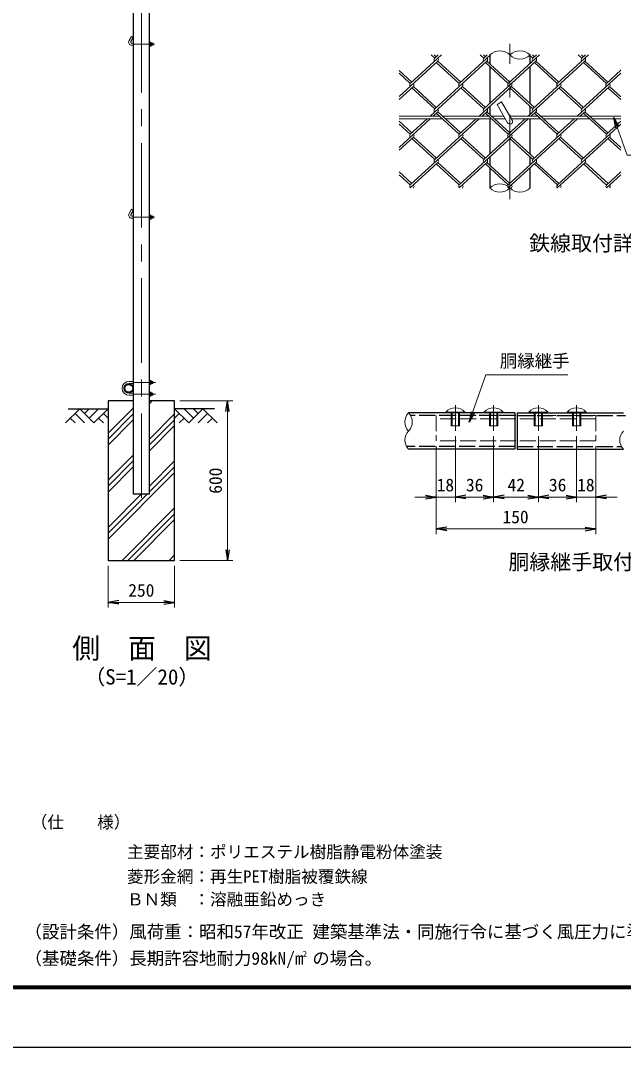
# Model space of a CAD drawing. Units: millimetres, scale not verified, with parts at other scales. Extents: x -4200 to 4200, y -2970 to 2970.
# Drawn here: x -348 to 1919, y -2970 to 889 of the extents above; entities that cross this region are included whole.
import ezdxf
from ezdxf.enums import TextEntityAlignment as Align

# ---------------------------------------------------------------- set-up
doc = ezdxf.new("R2010")
doc.units = ezdxf.units.MM
doc.header["$LTSCALE"] = 10
doc.linetypes.add('DASHED', pattern=[7.5, 6, -1.5])
doc.linetypes.add('USER1', pattern=[50.8, 31.75, -6.35, 6.35, -6.35])
for name, color, linetype, lineweight in [('0-0_D-STR1', 1, 'Continuous', 25), ('0-1_D-STR3', 3, 'Continuous', 13), ('0-2_D-BMK', 2, 'USER1', 13), ('0-3_D-STR2', 7, 'Continuous', 13), ('0-4_D-STR-DIM', 7, 'Continuous', 13), ('0-5_0', 7, 'Continuous', 25), ('0-7_D-DCR-HCH', 7, 'Continuous', 13), ('0-8_D-STR4', 7, 'Continuous', 25), ('0-9_D-BGD', 7, 'Continuous', 25), ('0-A_D-STR-TXT', 7, 'Continuous', 13), ('0-B_D-TTL-TXT', 7, 'Continuous', 25), ('0-C_D-TTL', 7, 'Continuous', 25)]:
    doc.layers.add(name, color=color, linetype=linetype, lineweight=lineweight)
doc.styles.add('ＭＳ ゴシック', font='')
doc.styles.get('ＭＳ ゴシック').set_extended_font_data('MS Gothic')

# ---------------------------------------------------------------- blocks, each defined once
blk = doc.blocks.new('_Open')
at = {"layer": '0-5_0'}
blk.add_line((-10, 1.667), (0, 0), dxfattribs=at)
blk.add_lwpolyline([(-10, -1.667), (0, 0), (-10, 0)], dxfattribs=at)

msp = doc.modelspace()

# ---------------------------------------------------------------- linework, layer by layer
at = {"layer": '0-0_D-STR1'}
for p, q in [((1416.33, 759.86), (1416.33, 726.9)), ((1567.58, 727.17), (1567.58, 759.86)), ((1416.33, 716.05), (1416.33, 577.73)), ((1567.58, 577.45), (1567.58, 716.32)), ((1416.33, 566.88), (1416.33, 536.3)), ((1567.58, 536.57), (1567.58, 566.6)), ((1416.33, 519.86), (1416.33, 387.13)), ((1567.58, 386.86), (1567.58, 519.86)), ((1416.33, 376.28), (1416.33, 345.7)), ((1567.58, 345.97), (1567.58, 376.01)), ((1416.33, 334.85), (1416.33, 259.86)), ((1567.58, 259.86), (1567.58, 335.12)), ((1510.85, -585.5), (1110.85, -585.5)), ((1510.85, -585.5), (1510.85, -721.5)), ((1518.85, -585.5), (1518.85, -721.5)), ((1518.85, -585.5), (1918.85, -585.5)), ((1510.85, -721.5), (1110.85, -721.5)), ((1518.85, -721.5), (1918.85, -721.5))]:
    msp.add_line(p, q, dxfattribs=at)
at = {"layer": '0-0_D-STR1', "linetype": 'DASHED'}
for p, q in [((1510.85, -594.7), (1118.01, -594.7)), ((1518.85, -594.7), (1926.01, -594.7)), ((1510.85, -712.3), (1103.7, -712.3)), ((1518.85, -712.3), (1911.7, -712.3))]:
    msp.add_line(p, q, dxfattribs=at)
at = {"layer": '0-0_D-STR1'}
msp.add_lwpolyline([(76.28, 1486.41), (76.28, -890), (136.78, -890), (136.78, 1486.41)], dxfattribs=at)
for radius in [17, 14.7]:
    msp.add_circle((59.28, -493), radius, dxfattribs=at)
at = {"layer": '0-1_D-STR3'}
for p, q in [((69.35, 829.59), (60.35, 814)), ((76.28, 825.59), (67.28, 810)), ((76.28, 825.59), (69.35, 829.59)), ((70.74, 804), (76.28, 804)), ((70.74, 796), (76.28, 796)), ((136.78, 807.5), (136.78, 792.5)), ((136.78, 807.5), (142.58, 807.5)), ((142.58, 803.75), (136.78, 803.75)), ((142.58, 796.25), (136.78, 796.25)), ((136.78, 792.5), (142.58, 792.5)), ((143.28, 805.92), (143.28, 794.35)), ((143.28, 804), (149.54, 804)), ((143.28, 803.3), (150.24, 803.3)), ((143.28, 796.7), (150.24, 796.7)), ((143.28, 796), (149.54, 796)), ((149.54, 804), (149.54, 796)), ((150.74, 802.8), (149.54, 804)), ((149.54, 796), (150.74, 797.2)), ((150.74, 802.8), (150.74, 797.2)), ((150.74, 802.8), (150.74, 797.2)), ((1443.48, 573.83), (1460.8, 583.83)), ((1460.8, 583.83), (1500.62, 514.86)), ((1443.48, 573.83), (1483.3, 504.86)), ((1227.2, 529.86), (1075.29, 529.86)), ((1238.12, 519.86), (1075.29, 519.86)), ((1411.52, 529.86), (1239.05, 529.86)), ((1422.44, 519.86), (1249.96, 519.86)), ((1468.86, 529.86), (1423.37, 529.86)), ((1474.64, 519.86), (1434.28, 519.86)), ((1595.84, 529.86), (1491.96, 529.86)), ((1606.76, 519.86), (1497.73, 519.86)), ((1780.16, 529.86), (1607.68, 529.86)), ((1791.08, 519.86), (1618.6, 519.86)), ((1908.62, 529.86), (1792, 529.86)), ((1908.62, 519.86), (1802.92, 519.86)), ((69.35, 179.59), (60.35, 164)), ((76.28, 175.59), (67.28, 160)), ((76.28, 175.59), (69.35, 179.59)), ((136.78, 157.5), (136.78, 142.5)), ((136.78, 157.5), (142.58, 157.5)), ((143.28, 155.92), (143.28, 144.35)), ((70.74, 154), (76.28, 154)), ((70.74, 146), (76.28, 146)), ((142.58, 153.75), (136.78, 153.75)), ((142.58, 146.25), (136.78, 146.25)), ((136.78, 142.5), (142.58, 142.5)), ((143.28, 154), (149.54, 154)), ((143.28, 153.3), (150.24, 153.3)), ((143.28, 146.7), (150.24, 146.7)), ((143.28, 146), (149.54, 146)), ((149.54, 154), (149.54, 146)), ((150.74, 152.8), (149.54, 154)), ((149.54, 146), (150.74, 147.2)), ((150.74, 152.8), (150.74, 147.2)), ((150.74, 152.8), (150.74, 147.2)), ((60.28, -467), (76.28, -467)), ((60.28, -475), (76.28, -475)), ((136.78, -463.5), (142.58, -463.5)), ((142.58, -467.25), (136.78, -467.25)), ((142.58, -474.75), (136.78, -474.75)), ((143.28, -465.08), (143.28, -476.65)), ((143.28, -467), (149.08, -467)), ((143.28, -467.7), (149.78, -467.7)), ((143.28, -474.3), (149.78, -474.3)), ((143.28, -475), (149.08, -475)), ((149.08, -467), (150.28, -468.2)), ((149.08, -475), (149.08, -467)), ((150.28, -473.8), (149.08, -475)), ((150.28, -473.8), (150.28, -468.2)), ((60.28, -511), (76.28, -511)), ((60.28, -519), (76.28, -519)), ((136.78, -522.5), (136.78, -507.5)), ((136.78, -507.5), (142.58, -507.5)), ((142.58, -511.25), (136.78, -511.25)), ((142.58, -518.75), (136.78, -518.75)), ((136.78, -522.5), (142.58, -522.5)), ((143.28, -520.92), (143.28, -509.35)), ((143.28, -511), (149.08, -511)), ((143.28, -511.7), (149.78, -511.7)), ((143.28, -518.3), (149.78, -518.3)), ((143.28, -519), (149.08, -519)), ((149.08, -511), (150.28, -512.2)), ((150.28, -517.8), (150.28, -512.2)), ((1251.25, -582.72), (1322.45, -582.72)), ((1251.25, -582.72), (1251.25, -585.5)), ((1251.25, -585.5), (1322.45, -585.5)), ((1322.45, -582.72), (1322.45, -585.5)), ((1395.25, -582.72), (1466.45, -582.72)), ((1395.25, -582.72), (1395.25, -585.5)), ((1395.25, -585.5), (1466.45, -585.5)), ((1466.45, -582.72), (1466.45, -585.5)), ((1634.45, -582.72), (1563.25, -582.72)), ((1563.25, -582.72), (1563.25, -585.5)), ((1634.45, -585.5), (1563.25, -585.5)), ((1634.45, -582.72), (1634.45, -585.5)), ((1778.45, -582.72), (1707.25, -582.72)), ((1707.25, -582.72), (1707.25, -585.5)), ((1778.45, -585.5), (1707.25, -585.5)), ((1778.45, -582.72), (1778.45, -585.5))]:
    msp.add_line(p, q, dxfattribs=at)
at = {"layer": '0-1_D-STR3', "linetype": 'DASHED'}
for p, q in [((1214.85, -594.7), (1214.85, -690.29)), ((1814.85, -594.7), (1214.85, -594.7)), ((1814.85, -607.5), (1214.85, -607.5)), ((1270.85, -585.5), (1270.85, -633.5)), ((1274.85, -585.5), (1274.85, -633.5)), ((1298.85, -585.5), (1298.85, -633.5)), ((1302.85, -585.5), (1302.85, -633.5)), ((1414.85, -585.5), (1414.85, -633.5)), ((1418.85, -585.5), (1418.85, -633.5)), ((1442.85, -585.5), (1442.85, -633.5)), ((1446.85, -585.5), (1446.85, -633.5)), ((1582.85, -585.5), (1582.85, -633.5)), ((1586.85, -585.5), (1586.85, -633.5)), ((1610.85, -585.5), (1610.85, -633.5)), ((1614.85, -585.5), (1614.85, -633.5)), ((1726.85, -585.5), (1726.85, -633.5)), ((1730.85, -585.5), (1730.85, -633.5)), ((1754.85, -585.5), (1754.85, -633.5)), ((1758.85, -585.5), (1758.85, -633.5)), ((1814.85, -594.7), (1814.85, -690.29)), ((1270.85, -633.5), (1302.85, -633.5)), ((1414.85, -633.5), (1446.85, -633.5)), ((1614.85, -633.5), (1582.85, -633.5)), ((1758.85, -633.5), (1726.85, -633.5)), ((1814.85, -690.29), (1214.85, -690.29))]:
    msp.add_line(p, q, dxfattribs=at)
at = {"layer": '0-1_D-STR3'}
for points in [[(136.78, -463.5), (136.78, -478.5), (142.58, -478.5)], [(150.28, -517.8), (149.08, -519), (149.08, -511)]]:
    msp.add_lwpolyline(points, dxfattribs=at)
for centre, radius, start, end in [((70.74, 808), 12, 150, 270), ((70.74, 808), 4, 150, 270), ((132.88, 800), 10.39, 338.85295, 21.14705), ((140.48, 805.62), 2.81, 318.21899, 41.78101), ((140.42, 794.37), 2.86, 319.0514, 40.9486), ((1491.96, 509.86), 10, 210, 30), ((70.74, 158), 12, 150, 270), ((70.74, 158), 4, 150, 270), ((140.48, 155.62), 2.81, 318.21899, 41.78101), ((132.88, 150), 10.39, 338.85295, 21.14705), ((140.42, 144.37), 2.86, 319.0514, 40.9486), ((60.28, -493), 26, 90, 270), ((60.28, -493), 18, 90, 270), ((132.88, -471), 10.39, 338.85295, 21.14705), ((140.48, -465.38), 2.81, 318.21899, 41.78101), ((140.42, -476.63), 2.86, 319.0514, 40.9486), ((132.88, -515), 10.39, 338.85295, 21.14705), ((140.42, -509.38), 2.86, 319.0514, 40.9486), ((140.48, -520.63), 2.81, 318.21899, 41.78101), ((1286.85, -613.1), 46.8, 40.47549, 139.52451), ((1430.85, -613.1), 46.8, 40.47549, 139.52451), ((1598.85, -613.1), 46.8, 40.47549, 139.52451), ((1742.85, -613.1), 46.8, 40.47549, 139.52451)]:
    msp.add_arc(centre, radius, start, end, dxfattribs=at)
at = {"layer": '0-2_D-BMK'}
for p, q in [((106.53, -905), (106.53, 1540)), ((76.28, 800), (155.63, 800)), ((1491.96, 218.19), (1491.96, 801.52)), ((76.28, 150), (155.63, 150)), ((76.28, -471), (159.87, -471)), ((76.28, -515), (159.87, -515)), ((1286.85, -556.36), (1286.85, -652.79)), ((1430.85, -556.36), (1430.85, -652.79)), ((1598.85, -556.36), (1598.85, -652.79)), ((1742.85, -556.36), (1742.85, -652.79))]:
    msp.add_line(p, q, dxfattribs=at)
at = {"layer": '0-3_D-STR2'}
for p, q in [((1221.25, 736.76), (1075.29, 603.01)), ((1234.61, 759.86), (1117.25, 652.31)), ((1209.41, 747.61), (1196.05, 759.86)), ((1215.33, 753.04), (1207.89, 759.86)), ((1222.77, 759.86), (1209.41, 747.61)), ((1405.57, 736.76), (1209.41, 557.01)), ((1307.49, 657.74), (1221.25, 736.76)), ((1418.93, 759.86), (1301.57, 652.31)), ((1393.73, 747.61), (1380.37, 759.86)), ((1399.65, 753.04), (1392.21, 759.86)), ((1407.09, 759.86), (1393.73, 747.61)), ((1589.89, 736.76), (1393.73, 557.01)), ((1491.81, 657.74), (1405.57, 736.76)), ((1603.25, 759.86), (1485.89, 652.31)), ((1578.05, 747.61), (1564.69, 759.86)), ((1583.97, 753.04), (1576.53, 759.86)), ((1591.41, 759.86), (1578.05, 747.61)), ((1774.21, 736.76), (1578.05, 557.01)), ((1676.13, 657.74), (1589.89, 736.76)), ((1787.57, 759.86), (1670.21, 652.31)), ((1762.37, 747.61), (1749.01, 759.86)), ((1768.29, 753.04), (1760.85, 759.86)), ((1775.73, 759.86), (1762.37, 747.61)), ((1860.45, 657.74), (1774.21, 736.76)), ((1123.17, 657.74), (1075.29, 701.61)), ((1301.57, 652.31), (1215.33, 731.34)), ((1485.89, 652.31), (1399.65, 731.34)), ((1670.21, 652.31), (1583.97, 731.34)), ((1854.53, 652.31), (1768.29, 731.34)), ((1908.62, 701.88), (1854.53, 652.31)), ((1117.25, 652.31), (1075.29, 690.76)), ((1908.62, 691.03), (1762.37, 557.01)), ((1129.09, 641.46), (1075.29, 592.16)), ((1209.41, 557.01), (1123.17, 636.04)), ((1215.33, 562.44), (1129.09, 641.46)), ((1313.41, 641.46), (1191.62, 529.86)), ((1393.73, 557.01), (1307.49, 636.04)), ((1399.65, 562.44), (1313.41, 641.46)), ((1497.73, 641.46), (1375.94, 529.86)), ((1578.05, 557.01), (1491.81, 636.04)), ((1583.97, 562.44), (1497.73, 641.46)), ((1682.05, 641.46), (1560.25, 529.86)), ((1762.37, 557.01), (1676.13, 636.04)), ((1768.29, 562.44), (1682.05, 641.46)), ((1866.37, 641.46), (1744.57, 529.86)), ((1908.62, 591.89), (1860.45, 636.04)), ((1908.62, 602.74), (1866.37, 641.46)), ((1221.25, 546.16), (1203.46, 529.86)), ((1301.57, 461.71), (1215.33, 540.74)), ((1307.49, 467.14), (1221.25, 546.16)), ((1405.57, 546.16), (1387.78, 529.86)), ((1485.89, 461.71), (1399.65, 540.74)), ((1491.81, 467.14), (1405.57, 546.16)), ((1589.89, 546.16), (1572.1, 529.86)), ((1670.21, 461.71), (1583.97, 540.74)), ((1676.13, 467.14), (1589.89, 546.16)), ((1774.21, 546.16), (1756.42, 529.86)), ((1854.68, 461.58), (1768.29, 540.74)), ((1860.6, 467), (1774.21, 546.16)), ((1192.54, 519.86), (1075.29, 412.42)), ((1123.17, 467.14), (1075.29, 511.01)), ((1180.7, 519.86), (1117.25, 461.71)), ((1376.86, 519.86), (1209.41, 366.41)), ((1365.02, 519.86), (1301.57, 461.71)), ((1561.18, 519.86), (1393.73, 366.41)), ((1549.34, 519.86), (1485.89, 461.71)), ((1745.5, 519.86), (1578.05, 366.41)), ((1733.66, 519.86), (1670.21, 461.71)), ((1908.62, 511.01), (1854.68, 461.58)), ((1117.25, 461.71), (1075.29, 500.16)), ((1908.62, 500.16), (1762.52, 366.28)), ((1129.09, 450.86), (1075.29, 401.56)), ((1313.56, 450.73), (1117.4, 270.98)), ((1209.56, 366.28), (1123.17, 445.44)), ((1215.48, 371.7), (1129.09, 450.86)), ((1497.73, 450.86), (1301.57, 271.12)), ((1393.73, 366.41), (1307.49, 445.44)), ((1399.65, 371.84), (1313.41, 450.86)), ((1682.05, 450.86), (1485.89, 271.12)), ((1578.05, 366.41), (1491.81, 445.44)), ((1583.97, 371.84), (1497.73, 450.86)), ((1866.52, 450.73), (1670.36, 270.98)), ((1762.52, 366.28), (1676.13, 445.44)), ((1768.44, 371.7), (1682.05, 450.86)), ((1908.62, 401.29), (1860.6, 445.3)), ((1908.62, 412.14), (1866.52, 450.73)), ((1221.4, 355.43), (1117.1, 259.86)), ((1301.57, 271.12), (1215.33, 350.14)), ((1307.49, 276.54), (1221.25, 355.56)), ((1405.57, 355.56), (1301.13, 259.86)), ((1485.89, 271.12), (1399.65, 350.14)), ((1491.81, 276.54), (1405.57, 355.56)), ((1589.89, 355.56), (1485.45, 259.86)), ((1670.36, 270.98), (1583.97, 350.14)), ((1676.28, 276.41), (1589.89, 355.56)), ((1774.36, 355.43), (1670.06, 259.86)), ((1854.82, 270.84), (1768.44, 350)), ((1860.74, 276.27), (1774.36, 355.43)), ((1123.32, 276.41), (1075.29, 320.41)), ((1117.4, 270.98), (1075.29, 309.56)), ((1908.62, 309.29), (1854.68, 259.86)), ((1908.62, 320.14), (1854.82, 270.84)), ((1129.24, 260.13), (1128.94, 259.86)), ((1129.54, 259.86), (1129.24, 260.13)), ((1313.41, 260.26), (1312.97, 259.86)), ((1313.86, 259.86), (1313.41, 260.26)), ((1497.73, 260.26), (1497.29, 259.86)), ((1498.18, 259.86), (1497.73, 260.26)), ((1682.2, 260.13), (1681.9, 259.86)), ((1682.49, 259.86), (1682.2, 260.13)), ((1866.67, 259.99), (1866.52, 259.86)), ((1866.81, 259.86), (1866.67, 259.99))]:
    msp.add_line(p, q, dxfattribs=at)
for centre, start, end in [((1215.32, 742.17), 137.5, 222.5), ((1215.32, 742.17), 317.5, 42.5), ((1399.64, 742.17), 137.5, 222.5), ((1399.64, 742.17), 317.5, 42.5), ((1583.96, 742.17), 137.5, 222.5), ((1583.96, 742.17), 317.5, 42.5), ((1768.27, 742.17), 137.5, 222.5), ((1768.27, 742.17), 317.5, 42.5), ((1123.3, 646.74), 137.5, 222.5), ((1123.3, 646.74), 317.5, 42.5), ((1307.49, 646.89), 137.5, 222.5), ((1307.49, 646.89), 317.5, 42.5), ((1491.81, 646.89), 137.5, 222.5), ((1491.81, 646.89), 317.5, 42.5), ((1676.26, 646.74), 137.5, 222.5), ((1676.26, 646.74), 317.5, 42.5), ((1860.58, 646.74), 137.5, 222.5), ((1860.58, 646.74), 317.5, 42.5), ((1215.32, 551.58), 137.5, 222.5), ((1215.32, 551.58), 317.5, 42.5), ((1399.8, 551.45), 137.5, 222.5), ((1399.8, 551.45), 317.5, 42.5), ((1584.12, 551.45), 137.5, 222.5), ((1584.12, 551.45), 317.5, 42.5), ((1768.44, 551.45), 137.5, 222.5), ((1768.44, 551.45), 317.5, 42.5), ((1123.45, 456), 137.5, 222.5), ((1123.45, 456), 317.5, 42.5), ((1307.64, 456.15), 137.5, 222.5), ((1307.64, 456.15), 317.5, 42.5), ((1491.96, 456.15), 137.5, 222.5), ((1491.96, 456.15), 317.5, 42.5), ((1676.41, 456), 137.5, 222.5), ((1676.41, 456), 317.5, 42.5), ((1860.73, 456), 137.5, 222.5), ((1860.73, 456), 317.5, 42.5), ((1215.32, 360.98), 137.5, 222.5), ((1215.32, 360.98), 317.5, 42.5), ((1399.8, 360.85), 137.5, 222.5), ((1399.8, 360.85), 317.5, 42.5), ((1584.12, 360.85), 137.5, 222.5), ((1584.12, 360.85), 317.5, 42.5), ((1768.44, 360.85), 137.5, 222.5), ((1768.44, 360.85), 317.5, 42.5), ((1123.45, 265.41), 137.5, 222.5), ((1123.45, 265.41), 317.5, 42.5), ((1307.64, 265.55), 137.5, 222.5), ((1307.64, 265.55), 317.5, 42.5), ((1491.96, 265.55), 137.5, 222.5), ((1491.96, 265.55), 317.5, 42.5), ((1676.41, 265.41), 137.5, 222.5), ((1676.41, 265.41), 317.5, 42.5), ((1860.73, 265.41), 137.5, 222.5), ((1860.73, 265.41), 317.5, 42.5)]:
    msp.add_arc(centre, 8.03, start, end, dxfattribs=at)
at = {"layer": '0-4_D-STR-DIM'}
for p, q in [((251.53, -540), (450.54, -540)), ((430.54, -1100), (430.54, -580)), ((1286.85, -672.79), (1286.85, -921.5)), ((1286.85, -672.79), (1286.85, -921.5)), ((1430.85, -672.79), (1430.85, -921.5)), ((1430.85, -672.79), (1430.85, -921.5)), ((1598.85, -672.79), (1598.85, -921.5)), ((1598.85, -672.79), (1598.85, -921.5)), ((1742.85, -672.79), (1742.85, -921.5)), ((1742.85, -672.79), (1742.85, -921.5)), ((1214.85, -710.29), (1214.85, -921.5)), ((1214.85, -710.29), (1214.85, -1041.5)), ((1814.85, -710.29), (1814.85, -921.5)), ((1814.85, -710.29), (1814.85, -1041.5)), ((1174.85, -901.5), (1134.85, -901.5)), ((1214.85, -901.5), (1286.85, -901.5)), ((1326.85, -901.5), (1366.85, -901.5)), ((1326.85, -901.5), (1390.85, -901.5)), ((1470.85, -901.5), (1558.85, -901.5)), ((1638.85, -901.5), (1702.85, -901.5)), ((1702.85, -901.5), (1662.85, -901.5)), ((1742.85, -901.5), (1814.85, -901.5)), ((1854.85, -901.5), (1894.85, -901.5)), ((1254.85, -1021.5), (1774.85, -1021.5)), ((251.53, -1140), (450.54, -1140)), ((-18.47, -1160), (-18.47, -1317.32)), ((231.53, -1160), (231.53, -1317.32)), ((21.53, -1297.32), (191.53, -1297.32))]:
    msp.add_line(p, q, dxfattribs=at)
for centre, radius, start, end in [((1454.15, 721.8), 53.65, 45.18146, 134.81854), ((1529.77, 721.8), 53.65, 45.18146, 134.81854), ((1529.77, 797.91), 53.65, 225.18146, 314.81854), ((1454.15, 221.8), 53.65, 45.18146, 134.81854), ((1454.15, 297.91), 53.65, 225.18146, 314.81854), ((1529.77, 297.91), 53.65, 225.18146, 314.81854), ((1145.07, -619.5), 48.24, 135.18146, 224.81854), ((1076.64, -619.5), 48.24, 315.18146, 44.81854), ((1145.07, -687.5), 48.24, 135.18146, 224.81854), ((1953.07, -687.5), 48.24, 135.18146, 224.81854)]:
    msp.add_arc(centre, radius, start, end, dxfattribs=at)
at = {"layer": '0-7_D-DCR-HCH'}
for p, q in [((136.78, -550.99), (147.77, -540)), ((-124.9, -570), (-178.11, -623.21)), ((-124.9, -570), (-71.68, -623.21)), ((-107.16, -587.74), (-89.42, -570)), ((-89.42, -605.47), (-53.95, -570)), ((-71.68, -623.21), (-18.47, -570)), ((-18.47, -662.04), (76.28, -567.29)), ((284.74, -623.21), (231.53, -570)), ((302.48, -605.47), (267, -570)), ((337.95, -570), (284.74, -623.21)), ((320.31, -587.83), (302.48, -570)), ((337.95, -570), (391.16, -623.21)), ((-160.37, -605.47), (-142.55, -623.21)), ((-142.63, -587.74), (-107, -623.21)), ((-53.95, -605.47), (-36.13, -623.21)), ((-36.21, -587.74), (-18.47, -605.39)), ((-18.47, -684.14), (76.28, -589.39)), ((-18.47, -706.24), (76.28, -611.49)), ((136.78, -683.57), (231.53, -588.82)), ((136.78, -705.67), (231.53, -610.92)), ((249.27, -587.74), (231.53, -605.39)), ((267, -605.47), (249.18, -623.21)), ((355.69, -587.74), (320.05, -623.21)), ((373.43, -605.47), (355.61, -623.21)), ((136.78, -727.77), (231.53, -633.02)), ((-18.47, -838.82), (76.28, -744.07)), ((-18.47, -860.92), (76.28, -766.17)), ((136.78, -860.35), (231.53, -765.6)), ((-18.47, -883.02), (76.28, -788.27)), ((-18.47, -1059.79), (231.53, -809.79)), ((136.78, -882.45), (231.53, -787.7)), ((-18.47, -1037.7), (129.22, -890)), ((-18.47, -1015.6), (107.13, -890)), ((33.9, -1140), (231.53, -942.37)), ((56, -1140), (231.53, -964.47)), ((78.1, -1140), (231.53, -986.57)), ((210.68, -1140), (231.53, -1119.15))]:
    msp.add_line(p, q, dxfattribs=at)
at = {"layer": '0-8_D-STR4'}
msp.add_line((231.53, -540), (136.78, -540), dxfattribs=at)
msp.add_lwpolyline([(76.28, -540), (-18.47, -540), (-18.47, -1140), (231.53, -1140), (231.53, -540)], dxfattribs=at)
at = {"layer": '0-9_D-BGD'}
for p, q in [((-168.47, -570), (-18.47, -570)), ((381.53, -570), (231.53, -570))]:
    msp.add_line(p, q, dxfattribs=at)
at = {"layer": '0-A_D-STR-TXT'}
for points in [[(2113.7, 383.12), (1932.82, 383.12), (1883.17, 523.34)], [(1709.76, -442.58), (1401.73, -442.58), (1339.46, -618.98)]]:
    msp.add_lwpolyline(points, dxfattribs=at)
at = {"layer": '0-C_D-TTL', "color": 2}
msp.add_lwpolyline([(-4200, 2970), (4200, 2970), (4200, -2970), (-4200, -2970)], close=True, dxfattribs=at)
at = {"layer": '0-C_D-TTL'}
for points in [[(-3930, 2750), (3930, 2750), (3930, -2750), (-3930, -2750)], [(-3927.5, 2747.5), (3927.5, 2747.5), (3927.5, -2747.5), (-3927.5, -2747.5)], [(-3925, 2745), (3925, 2745), (3925, -2745), (-3925, -2745)], [(-3922.5, 2742.5), (3922.5, 2742.5), (3922.5, -2742.5), (-3922.5, -2742.5)], [(-3920, 2740), (3920, 2740), (3920, -2740), (-3920, -2740)]]:
    msp.add_lwpolyline(points, close=True, dxfattribs=at)

# ---------------------------------------------------------------- block references
at = {"layer": '0-4_D-STR-DIM', "xscale": 4, "yscale": 4}
for p, rotation in [((430.54, -540), 90), ((1286.85, -901.5), 180), ((1286.85, -901.5), 180), ((1430.85, -901.5), 180), ((1598.85, -901.5), 180), ((1814.85, -901.5), 180), ((1214.85, -1021.5), 180), ((430.54, -1140), 270), ((-18.47, -1297.32), 180)]:
    msp.add_blockref('_Open', p, dxfattribs=dict(at, rotation=rotation))
for p in [(1214.85, -901.5), (1430.85, -901.5), (1598.85, -901.5), (1742.85, -901.5), (1742.85, -901.5), (1814.85, -1021.5), (231.53, -1297.32)]:
    msp.add_blockref('_Open', p, dxfattribs=at)
at = {"layer": '0-A_D-STR-TXT', "xscale": 4, "yscale": 4}
for p, rotation in [((1882.5, 525.22), 109.50173), ((1338.8, -620.86), 250.55783)]:
    msp.add_blockref('_Open', p, dxfattribs=dict(at, rotation=rotation))

# ---------------------------------------------------------------- texts
at = {"layer": '0-4_D-STR-DIM', "style": 'ＭＳ ゴシック'}
msp.add_text('600', height=48.09, rotation=90, dxfattribs=at).set_placement((423.79, -889.25), align=Align.BOTTOM_LEFT)
for s, p in [('18', (1216.83, -894.75)), ('36', (1326.75, -894.75)), ('42', (1483.13, -894.75)), ('36', (1638.75, -894.75)), ('18', (1744.83, -894.75)), ('150', (1464.2, -1014.75)), ('250', (57.53, -1290.57))]:
    msp.add_text(s, height=48.09, dxfattribs=at).set_placement(p, align=Align.BOTTOM_LEFT)
at = {"layer": '0-A_D-STR-TXT', "style": 'ＭＳ ゴシック'}
msp.add_text('胴縁継手', height=48.09, dxfattribs=at).set_placement((1454.17, -428.6), align=Align.BOTTOM_LEFT)
at = {"layer": '0-B_D-TTL-TXT', "style": 'ＭＳ ゴシック'}
for s, height, p in [('鉄線取付詳細', 57.7, (1564.36, 6.09)), ('胴縁継手取付詳細', 57.7, (1486.39, -1191.65)), ('側\u3000面\u3000図', 76.98, (-153.37, -1531.61)), ('（S=1／20）', 57.7, (-107.89, -1623.59)), ('（仕\u3000\u3000様）', 45.75, (-309.26, -2159.82)), ('主要部材：ポリエステル樹脂静電粉体塗装', 45.75, (52.71, -2271.63)), ('菱形金網：再生PET樹脂被覆鉄線', 45.75, (52.71, -2364.4)), ('ＢＮ類\u3000：溶融亜鉛めっき', 45.75, (52.71, -2450.04)), ('（設計条件）風荷重：昭和57年改正 建築基準法・同施行令に基づく風圧力に準拠。', 48.09, (-332.45, -2573.6)), ('（基礎条件）長期許容地耐力98kN/m の場合。', 48.09, (-332.45, -2673.6)), ('2', 24.05, (713.02, -2637.79))]:
    msp.add_text(s, height=height, dxfattribs=at).set_placement(p, align=Align.BOTTOM_LEFT)

doc.saveas('drawing.dxf')
